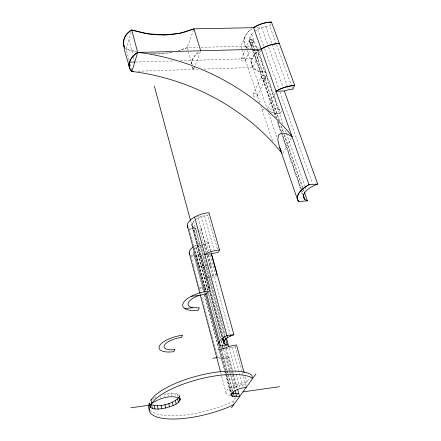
<?xml version="1.0" encoding="UTF-8"?>
<svg xmlns="http://www.w3.org/2000/svg" width="441" height="441" viewBox="0 0 441 441"><rect width="100%" height="100%" fill="white"/><g stroke="black" fill="none" stroke-linecap="round" stroke-linejoin="round"><path stroke-width="0.33" stroke-dasharray="2.21 1.65" d="M191.317 64.105C191.565 59.094 194.883 54.86 198.847 52.055C194.861 54.998 190.782 59.711 191.537 64.992M222.104 336.913L191.852 224.678L192.237 222.97L194.47 220.313M241.685 48.846L240.83 46.327C243.46 40.026 245.681 32.821 251.767 28.952C244.904 32.706 239.926 44.53 248.856 48.841M249.623 38.687L250.025 37.038L251.728 34.255L253.906 32.061M252.787 67.495C248.437 61.332 254.071 53.885 259.308 50.423C246.321 58.493 249.964 73.338 265.995 71.988C261.552 71.993 256.557 71.392 253.327 68.013M244.705 37.16L243.845 40.484L244.127 43.576L244.898 45.054M179.184 397.021L179.459 396.057L178.848 394.838C174.327 392.148 168.671 393.576 163.804 394.386L164.317 396.657M129.097 60.345L126.247 49.238L131.203 31.978M192.287 64.816L187.144 47.689L193.913 28.841M192.067 67.164L193.671 69.43L200.699 50.776M241.277 58.851L244.711 50.858M245.769 48.394L249.204 40.401M245.339 60.423L252.82 43.235M276.32 44.017L269.721 25.936L270.956 23.158M260.631 50.39L252.969 67.49L202.623 69.138M253.029 94.528L260.851 77.666M257.197 96.138L265.102 79.308M206.134 252.533L200.225 230.946L201.35 228.614L198.913 228.647M217.352 249.033L207.816 215.131L208.4 213.907M275.432 92.527L267.252 109.203L267.61 109.699M205.93 290.437L196.383 254.716L201.3 254.953L200.33 256.899A15.336 6.802 -15.3 0 1 196.758 256.998M209.067 251.585L206.901 243.746L207.915 241.712A15.336 6.802 -15.3 0 0 202.7 242.633M281.7 110.989L280.493 113.348C276.408 113.365 271.854 113.122 268.53 110.476M208.554 254.832L211.437 265.322L210.252 267.577L206.851 255.152M201.3 254.953L210.037 287.267L209.017 289.153A15.644 6.499 -15.3 0 1 205.39 289.307M211.812 277.224L215.914 276.419L216.707 274.941M282.896 153.341L291.352 137.735M217.755 357.574L223.67 356.813L228.818 356.747L227.694 358.483A16.317 5.788 -15.3 0 1 218.262 357.927L217.755 357.574L212.314 336.952M225.869 348.566L235.301 346.742L236.183 345.38M150.028 410.064A55.329 18.081 -14.6 0 0 228.41 403.57L232.969 401.349L235.626 397.633M230.456 395.235A16.67 5.375 -15.3 0 1 228.3 389.006A16.67 5.375 -15.3 0 1 246.762 382.093L249.793 377.854M207.452 290.184L195.468 245.516L201.157 244.998L198.489 246.106L194.475 248.9L205.291 289.384M254.904 31.239C259.143 27.981 264.396 26.201 269.721 25.936M195.473 219.436L201.184 216.559L207.816 215.131M193.908 246.431L196.482 244.92A15.336 6.802 -15.3 0 1 202.044 242.809M154.411 397.804L156.241 396.867M178.17 50.627L187.144 47.689L198.158 47.407M202.882 244.512L206.901 243.746M245.527 383.819C240.147 385.054 232.991 386.096 230.163 391.41L230.516 392.385L219.05 349.261M171.042 52.402L158.512 53.885L149.124 53.328M193.566 265.846L199.332 287.719L205.043 287.119L210.037 287.267M210.054 277.714L204.266 278.31L205.308 277.72A15.644 6.499 -15.3 0 1 209.017 276.215M205.445 289.583L199.073 265.725L205.671 265.074L211.437 265.322M193.39 265.184L190.766 255.245L193.886 254.948M198.897 265.063L189.211 228.802L196.995 228.455M196.581 216.933L201.184 216.559L210.583 250.516M261.982 109.451L263.961 109.357M138.099 71.244L197.8 69.292M135.464 62.038L174.316 60.886M180.435 60.704L252.076 58.576M200.909 47.341L253.492 46.002L256.59 46.95L259.016 47.121M253.603 27.695L261.574 27.54L267.604 44.365M245.676 46.2L267.252 109.203L275.36 108.817L278.536 109.649L282.301 109.803M258.597 50.869L252.748 50.252L258.597 50.869L280.493 113.348L275.41 113.15L271.105 112.036L267.88 110.079M125.211 48.047L126.247 49.238L135.949 51.454M191.852 224.678L192.337 226.194L193.643 227.407L195.677 228.251L224.86 335.794M249.744 42.297L251.155 44.42L253.492 46.002L263.415 74.496M199.332 287.719L199.839 288.133A15.644 6.499 -15.3 0 0 203.439 289.158M199.073 265.725L199.657 266.226A18.098 7.85 -15.5 0 0 207.215 267.737M190.766 255.245L191.273 255.681A15.336 6.802 -15.3 0 0 194.834 256.811M246.039 46.735L247.77 48.312M189.211 228.802L189.795 229.337A17.679 8.236 -15.5 0 0 197.436 231.062M191.846 66.806L193.522 69.502M276.551 44.662L291.633 85.989M291.87 86.634L292.813 89.22M265.675 26.383L287.201 85.863M287.433 86.513L288.133 88.454M268.53 46.95L282.687 86.425M257.704 29.327L263.679 46.151M264.6 48.736L278.855 88.85M280.002 92.086L312.421 183.307M256.59 46.95L257.042 48.245M257.268 48.89L278.536 109.649M251.728 34.255L256.717 48.527M256.943 49.177L283.497 125.084M285.31 130.277L286.22 132.873M286.446 133.518L304.825 186.074M305.056 186.719L305.96 189.316M264.765 78.382L279.644 121.132M281.452 126.313L283.48 132.146M284.384 134.737L302.653 187.227M303.557 189.817L304.229 191.763M250.025 37.038L250.477 38.339M250.703 38.99L251.607 41.592M251.833 42.242L262.924 74.121M263.828 76.723L264.28 78.024M264.506 78.674L279.219 120.961M280.801 125.514L283.061 132.024M283.971 134.626L302.526 187.971M302.752 188.621L303.882 191.874M251.155 44.42L252.511 48.312M252.732 48.962L261.739 74.931M263.542 80.13L276.601 117.786M278.177 122.328L281.556 132.068M281.782 132.719L301.368 189.206M301.594 189.85L302.945 193.748M250.703 43.681L252.28 48.223M252.506 48.874L261.507 74.849M263.31 80.041L276.364 117.708M277.94 122.256L281.319 131.997M281.545 132.642L301.131 189.139M301.352 189.79L302.928 194.338M250.19 43.598L261.011 74.832M262.814 80.041L275.658 117.13M277.009 121.038L280.84 132.096M281.744 134.703L300.674 189.36M301.572 191.962L302.702 195.22M268.586 113.089L277.24 138.38M241.9 49.48L259.81 102.918M260.896 106.182L272.516 141.059M193.075 67.451L193.671 69.43M204.497 215.627L213.973 249.567M210.765 251.166L211.305 253.128M207.915 241.712L210.996 252.842M245.295 376.779L246.762 382.093M209.966 254.854L215.914 276.419M235.301 346.742L246.072 385.792M201.35 228.614L207.832 252.213M198.103 217.86L207.402 251.712M208.312 255.03L230.009 334.019M204.029 244.193L206.36 252.693M207.077 255.311L212.986 276.893M232.264 347.288L243.145 387.033M201.339 245.654L225.412 334.19M229.204 348.142L239.838 387.248M193.472 221.184L224.557 335.822M228.818 356.747L233.41 373.736M233.587 374.387L237.473 388.764M193.643 227.407L223.289 337.139M192.237 222.97L222.975 336.775M226.139 348.478L232.06 370.418M232.242 371.085L236.905 388.35M192.337 226.194L222.17 336.863M190.661 221.007L221.999 337.354M224.315 345.937L224.667 347.26M224.849 347.921L230.913 370.429M231.09 371.096L235.918 389.012M236.988 392.992L237.528 394.987A16.67 5.375 -15.3 0 1 234.937 395.268M198.659 255.025L207.353 287.378M226.046 356.956L234.838 389.668M196.212 247.434L207.799 290.625M207.981 291.286L220.461 337.795M221.178 340.452L222.424 345.105M223.675 349.757L229.204 370.352M229.381 371.019L230.092 373.676M230.274 374.337L234.369 389.601M208.334 293.48L220.373 338.346M221.079 340.987L222.143 344.945M206.994 294.423L219.238 340.215M221.013 346.858L221.365 348.181M221.542 348.848L232.782 390.891M206.156 292.234L218.725 339.283M206.355 293.37L218.764 339.829M220.533 346.466L226.917 370.363M227.093 371.024L227.804 373.681M227.98 374.343L232.407 390.919M219.067 345.865L231.47 392.44M218.984 346.494L225.334 370.352M225.511 371.013L226.216 373.665M226.393 374.332L231.15 392.203M203.533 290.873L193.07 251.805L203.494 291.027M203.709 291.534L218.874 348.594M232.969 401.349L233.482 403.272M204.552 295.018L218.681 348.197M219.392 350.86L224.513 370.137M224.69 370.804L225.395 373.461M225.572 374.128L230.511 392.722M199.508 288.386L200.914 293.712M201.791 297.036L204.42 307.013M204.596 307.68L212.143 336.285M220.676 372.436L225.93 392.402M128.976 39.745L133.243 56.15M133.414 56.806L134.439 60.748M130.101 64.259L131.776 70.792M179.459 396.057L179.724 397.176M178.848 394.838L179.377 397.087M177.238 393.934L177.767 396.189M174.735 393.416L175.264 395.676M171.51 393.317L172.034 395.583M167.778 393.648L168.429 396.481M160.122 396.624L160.375 397.76M153.187 398.432L153.44 399.568M211.851 275.371A15.644 6.499 -15.3 0 1 216.333 274.523M200.225 230.946A17.679 8.236 -15.5 0 1 198.119 231.056M187.144 47.689A72.875 51.316 17.1 0 1 179.052 50.709M172.475 52.341A72.875 51.316 17.1 0 1 151.869 53.824M136.991 51.999A72.875 51.316 17.1 0 1 126.247 49.238M241.503 60.13A2.177 1.566 23 0 0 245.135 60.775A2.177 1.566 23 0 0 243.278 58.008A2.177 1.566 23 0 0 241.503 60.13M253.277 95.879A2.233 1.643 24.6 0 0 256.993 96.518A2.233 1.643 24.6 0 0 255.069 93.613A2.233 1.643 24.6 0 0 253.277 95.879"/><path stroke-width="0.66" d="M282.124 153.418L273.161 142.994A200.765 170.281 20.3 0 0 131.942 71.448L130.194 69.496L129.031 66.029C126.335 53.846 117.135 38.042 131.655 29.966M129.031 66.029C128.75 60.169 133.061 55.511 137.57 52.38M260.995 49.172C266.507 45.781 272.841 43.747 279.318 43.461C272.94 43.857 266.54 45.632 261.182 49.172L137.68 52.451C131.28 55.93 125.58 65.312 131.798 71.519M179.856 397.738L180.253 399.419C178.153 405.064 170.816 406.244 165.711 407.964C160.849 408.807 155.298 410.158 150.717 407.666L149.979 404.287L149.267 403.096L148.446 406.817L149.174 410.18A55.434 17.954 -14.6 0 0 229.248 406.773L233.824 404.551M149.174 410.18L150.326 405.053L155.204 399.281A55.434 17.954 -14.6 0 1 202.799 378.295A55.434 17.954 -14.6 0 1 250.532 377.077L252.627 378.538L251.69 375.208L249.6 373.731A55.329 18.081 -14.6 0 0 201.934 374.85A55.329 18.081 -14.6 0 0 154.449 395.858L150.921 400.064L151.665 403.465C159.515 398.289 170.557 394.53 179.641 398.206L180.253 399.419M225.577 338.44L227.369 345.049L225.263 344.454L223.956 343.495L223.537 342.227C224.916 337.839 230.07 336.318 233.895 334.713L211.487 253.779L204.784 254.413L205.991 253.718A18.098 7.85 -15.5 0 1 219.513 249.926L208.99 212.683A17.679 8.236 -15.5 0 0 195.782 216.393L192.21 218.538A17.679 8.236 -15.5 0 0 188.009 227.699M219.513 249.926L218.273 252.296L211.487 253.779M231.525 407.732L255.945 373.946M149.979 404.287C159.515 407.682 171.731 404.325 179.046 397.506L179.84 400.858M253.421 27.695C258.823 24.305 265.069 22.287 271.452 22.05L294.737 85.455L292.813 89.22L288.601 89.744L284.313 90.951L276.038 91.293C281.628 87.765 288.182 85.951 294.737 85.455C288.122 85.835 281.672 87.897 275.95 91.226M150.921 400.064L151.825 399.414M124.39 46.889C121.121 40.445 126.33 33.378 131.76 30.038L142.741 32.877L148.286 33.847L164.725 34.905L180.204 33.191L193.913 28.841L253.603 27.695C258.856 24.156 265.168 22.403 271.452 22.05M308.909 184.652C303.733 187.86 296.644 192.304 297.383 199.304L298.695 201.581M284.313 90.951L317.702 184.068L308.998 184.707C304.025 187.458 298.805 191.185 297.262 196.951L297.592 199.905L298.86 201.509L307.388 200.831L304.455 192.408M233.895 334.713L226.906 335.568L224.276 336.952A18.996 6.913 -15.5 0 0 219.287 345.044L220.494 345.909L227.369 345.049M218.196 349.537L223.201 348.903L224.298 348.329A16.317 5.788 -15.3 0 1 236.481 344.928L244.193 372.799M317.702 184.068C312.057 186.345 305.365 189.365 303.38 195.633L303.601 197.822L304.974 199.591L307.388 200.831M191.273 296.319L199.106 295.47L207.005 293.712L208.4 291.132A21.014 8.451 -15 0 0 192.667 295.542L188.423 297.912A21.014 8.451 -15 0 0 183.489 307.493L185.628 309.091A21.014 8.451 -15 0 0 198.037 310.26L199.354 307.824L192.618 307.708L184.928 308.568M246.431 387.11C241.045 388.356 233.89 389.386 231.034 394.684L231.382 395.66L232.517 396.365L234.353 396.768L239.584 396.58L237.649 389.414M130.856 407.815L150.326 405.053M242.974 391.889L279.517 386.696M212.821 358.213L217.137 357.657M238.708 393.333L233.482 393.515L231.646 393.107L232.517 396.365M133.314 71.403L131.942 71.448L137.68 52.451L131.76 30.038L148.286 33.847A74.474 51.503 17.2 0 0 180.204 33.191L185.005 32.022L193.913 28.841L200.699 50.776M129.406 62.22L134.781 62.06M292.003 136.539L286.986 133.921L281.534 133.033L278.42 135.166L277.802 140.133L279.699 147.586L297.592 199.905M150.717 407.666L150.001 406.481L149.267 403.096M279.699 147.586L281.264 151.054M253.603 27.695L308.998 184.707M303.171 194.398L304.974 199.591M303.149 196.521L303.601 197.822M298.414 200.208L298.86 201.509M123.337 43.725L124.505 47.248M211.542 254.81L216.978 274.451M230.191 334.686L230.555 336.014M227.132 335.535L227.677 337.525M194.608 217.093L226.906 335.568M226.498 338.175L228.846 346.813M224.734 336.489L225.456 339.14M224.188 340.463L225.263 344.454M223.152 337.437L224.045 340.744M222.523 338.192L223.956 343.495M222.462 338.241L223.537 342.227M154.311 86.083L190.479 220.346M235.009 390.324L236.762 396.839M222.319 345.601L223.201 348.903M232.958 391.547L234.353 396.768M219.254 341.273L220.494 345.909M187.342 225.654L205.059 292.14M205.412 293.469L218.703 343.335M230.864 393.697L231.382 395.66M189.156 252.66L199.839 293.248M200.186 294.582L220.5 371.774M177.646 399.083L178.429 402.429M175.358 400.687L176.135 404.028M172.337 402.209L173.109 405.549M168.793 403.548L169.559 406.889M164.956 404.623L165.711 407.964M161.075 405.356L161.825 408.697M157.409 405.698L158.154 409.05M154.201 405.632L154.94 408.989M151.665 405.147L152.404 408.515M189.729 254.341A15.336 6.802 -15.3 0 1 193.39 246.734M192.618 307.708A15.507 6.24 -15 0 1 188.511 302.416A15.507 6.24 -15 0 1 199.106 295.47M137.686 52.292A206.085 172.729 20.2 0 1 292.234 136.407M174.868 349.597L173.737 351.697A19.52 7.271 -14.3 0 1 159.576 345.755A19.52 7.271 -14.3 0 1 182.596 335.248L181.405 337.459A14.404 5.364 -14.3 0 0 164.438 345.215A14.404 5.364 -14.3 0 0 174.868 349.597M249.441 41.691A2.227 1.571 23 0 0 253.151 42.364A2.227 1.571 23 0 0 251.238 39.563A2.227 1.571 23 0 0 249.441 41.691M261.689 77.776A2.288 1.654 24.4 0 0 265.482 78.443A2.288 1.654 24.4 0 0 263.503 75.505A2.288 1.654 24.4 0 0 261.689 77.776"/></g></svg>
